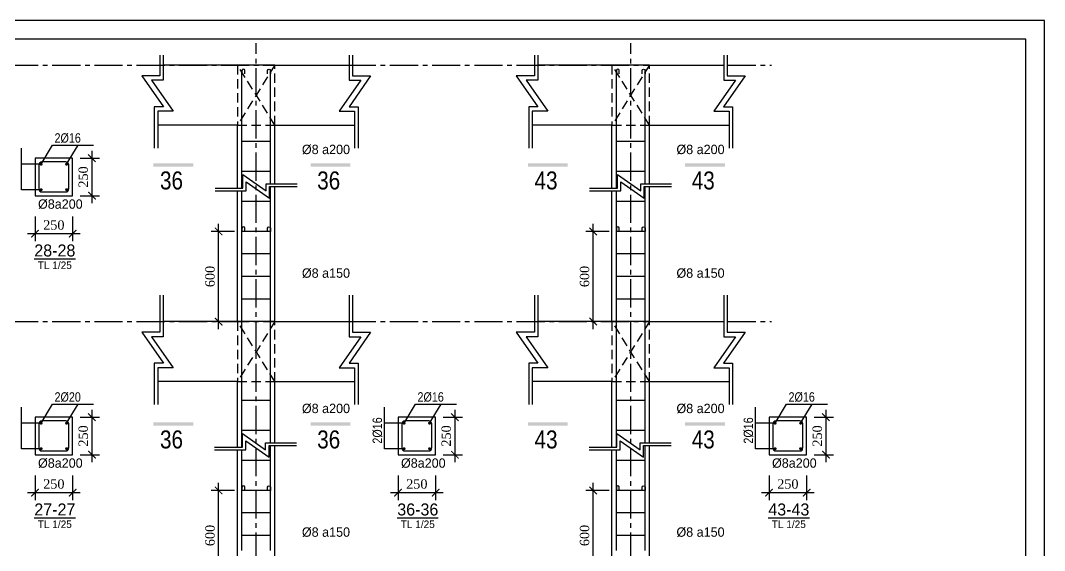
# Model space of a CAD drawing. Extents: x 394 to 12570, y -4198 to 1567.
# Drawn here: x 5001.2 to 5274.1, y -1386.7 to -1245.6 of the extents above; entities that cross this region are included whole.
import ezdxf

# ---------------------------------------------------------------- set-up
doc = ezdxf.new("R2010")
doc.units = 0
doc.header["$MEASUREMENT"] = 0
doc.linetypes.add('CENTER2', pattern=[1.125, 0.75, -0.125, 0.125, -0.125])
doc.linetypes.add('HIDDEN', pattern=[0.375, 0.25, -0.125])
doc.layers.get('0').update_dxf_attribs({"linetype": 'CONTINUOUS'})
doc.layers.get('DEFPOINTS').update_dxf_attribs({"linetype": 'CONTINUOUS'})
for name, color, linetype in [('cot', 8, 'CONTINUOUS'), ('DAI', 3, 'CONTINUOUS'), ('DUT', 9, 'CENTER2'), ('TEXT', 7, 'CONTINUOUS'), ('THEP', 6, 'CONTINUOUS'), ('TUONG', 7, 'CONTINUOUS')]:
    doc.layers.add(name, color=color, linetype=linetype)
doc.styles.add('DIM-NEW', font='')
doc.styles.add('style1', font='')
doc.styles.add('T1', font='romans.shx')
doc.styles.add('T2', font='')
doc.styles.get('DIM-NEW').set_extended_font_data('VNI-Helve-Condense')
doc.styles.get('style1').set_extended_font_data('VNI-Goudy')
doc.styles.get('T2').set_extended_font_data('VNI-Times')
doc.dimstyles.new('TL25', dxfattribs={"dimtxt": 2.5, "dimasz": 2, "dimexe": 2, "dimexo": 2, "dimgap": 1, "dimtad": 1, "dimdec": 0, "dimlfac": 25, "dimzin": 0, "dimdsep": 46, "dimtxsty": 'T2', "dimblk": 'ARCHTICK', "dimcen": 2.5, "dimdle": 2, "dimclrd": 1, "dimclre": 1, "dimclrt": 2, "dimadec": 0, "dimazin": 0, "dimtfac": 1, "dimtdec": 0, "dimtix": 1, "dimtofl": 0, "dimtmove": 0, "dimatfit": 0, "dimldrblk": 'ARCHTICK', "dimfxl": 1, "dimtolj": 1, "dimtzin": 0, "dimlwd": -1, "dimlwe": -1, "dimarcsym": 0})

# ---------------------------------------------------------------- blocks, each defined once
blk = doc.blocks.new('_ARCHTICK')
at = {"color": 0, "linetype": 'ByBlock', "const_width": 0.15}
blk.add_lwpolyline([(-0.5, -0.5), (0.5, 0.5)], dxfattribs=at)
blk = doc.blocks.new('*D239')
at = {"layer": 'cot', "color": 1, "transparency": 16777216}
for p, q in [((5200.74, -1366.74), (5200.74, -1373.33)), ((5210.74, -1366.74), (5210.74, -1373.33)), ((5212.74, -1371.33), (5198.74, -1371.33))]:
    blk.add_line(p, q, dxfattribs=at)
at = {"layer": 'DEFPOINTS', "color": 0, "transparency": 16777216}
for p in [(5200.74, -1364.74), (5210.74, -1364.74), (5200.74, -1371.33)]:
    blk.add_point(p, dxfattribs=at)
at = {"layer": 'cot', "color": 1, "transparency": 16777216, "xscale": 2, "yscale": 2, "zscale": 2, "rotation": 180}
blk.add_blockref('_ARCHTICK', (5200.74, -1371.33), dxfattribs=at)
at = {"layer": 'cot', "color": 1, "transparency": 16777216, "xscale": 2, "yscale": 2, "zscale": 2}
blk.add_blockref('_ARCHTICK', (5210.74, -1371.33), dxfattribs=at)
at = {"layer": 'cot', "color": 2, "lineweight": -2, "transparency": 16777216, "insert": (5205.74, -1369.03), "char_height": 2.5, "attachment_point": 5, "style": 'T2'}
blk.add_mtext('\\A1;250', dxfattribs=at)
blk = doc.blocks.new('*D238')
at = {"layer": 'cot', "color": 1, "transparency": 16777216}
for p, q in [((5215.89, -1349.22), (5215.89, -1363.22)), ((5212.74, -1351.22), (5217.89, -1351.22)), ((5212.74, -1361.22), (5217.89, -1361.22))]:
    blk.add_line(p, q, dxfattribs=at)
at = {"layer": 'DEFPOINTS', "color": 0, "transparency": 16777216}
for p in [(5210.74, -1351.22), (5210.74, -1361.22), (5215.89, -1361.22)]:
    blk.add_point(p, dxfattribs=at)
at = {"layer": 'cot', "color": 1, "transparency": 16777216, "xscale": 2, "yscale": 2, "zscale": 2}
for p, rotation in [((5215.89, -1351.22), 90), ((5215.89, -1361.22), 270)]:
    blk.add_blockref('_ARCHTICK', p, dxfattribs=dict(at, rotation=rotation))
at = {"layer": 'cot', "color": 2, "lineweight": -2, "transparency": 16777216, "insert": (5213.59, -1356.22), "char_height": 2.5, "attachment_point": 5, "rotation": 90, "style": 'T2'}
blk.add_mtext('\\A1;250', dxfattribs=at)
blk = doc.blocks.new('*D225')
at = {"layer": 'cot', "color": 1, "transparency": 16777216}
for p, q in [((5117, -1349.22), (5117, -1363.22)), ((5113.85, -1351.22), (5119, -1351.22)), ((5113.85, -1361.22), (5119, -1361.22))]:
    blk.add_line(p, q, dxfattribs=at)
at = {"layer": 'DEFPOINTS', "color": 0, "transparency": 16777216}
for p in [(5111.85, -1351.22), (5111.85, -1361.22), (5117, -1361.22)]:
    blk.add_point(p, dxfattribs=at)
at = {"layer": 'cot', "color": 1, "transparency": 16777216, "xscale": 2, "yscale": 2, "zscale": 2}
for p, rotation in [((5117, -1351.22), 90), ((5117, -1361.22), 270)]:
    blk.add_blockref('_ARCHTICK', p, dxfattribs=dict(at, rotation=rotation))
at = {"layer": 'cot', "color": 2, "lineweight": -2, "transparency": 16777216, "insert": (5114.7, -1356.22), "char_height": 2.5, "attachment_point": 5, "rotation": 90, "style": 'T2'}
blk.add_mtext('\\A1;250', dxfattribs=at)
blk = doc.blocks.new('*D224')
at = {"layer": 'cot', "color": 1, "transparency": 16777216}
for p, q in [((5101.85, -1366.74), (5101.85, -1373.33)), ((5111.85, -1366.74), (5111.85, -1373.33)), ((5113.85, -1371.33), (5099.85, -1371.33))]:
    blk.add_line(p, q, dxfattribs=at)
at = {"layer": 'DEFPOINTS', "color": 0, "transparency": 16777216}
for p in [(5101.85, -1364.74), (5111.85, -1364.74), (5101.85, -1371.33)]:
    blk.add_point(p, dxfattribs=at)
at = {"layer": 'cot', "color": 1, "transparency": 16777216, "xscale": 2, "yscale": 2, "zscale": 2, "rotation": 180}
blk.add_blockref('_ARCHTICK', (5101.85, -1371.33), dxfattribs=at)
at = {"layer": 'cot', "color": 1, "transparency": 16777216, "xscale": 2, "yscale": 2, "zscale": 2}
blk.add_blockref('_ARCHTICK', (5111.85, -1371.33), dxfattribs=at)
at = {"layer": 'cot', "color": 2, "lineweight": -2, "transparency": 16777216, "insert": (5106.85, -1369.03), "char_height": 2.5, "attachment_point": 5, "style": 'T2'}
blk.add_mtext('\\A1;250', dxfattribs=at)
blk = doc.blocks.new('*D209')
at = {"layer": 'cot', "color": 1, "transparency": 16777216}
for p, q in [((5017.11, -1282.23), (5022.26, -1282.23)), ((5020.26, -1280.23), (5020.26, -1294.23)), ((5017.11, -1292.23), (5022.26, -1292.23))]:
    blk.add_line(p, q, dxfattribs=at)
at = {"layer": 'DEFPOINTS', "color": 0, "transparency": 16777216}
for p in [(5015.11, -1282.23), (5015.11, -1292.23), (5020.26, -1292.23)]:
    blk.add_point(p, dxfattribs=at)
at = {"layer": 'cot', "color": 1, "transparency": 16777216, "xscale": 2, "yscale": 2, "zscale": 2}
for p, rotation in [((5020.26, -1282.23), 90), ((5020.26, -1292.23), 270)]:
    blk.add_blockref('_ARCHTICK', p, dxfattribs=dict(at, rotation=rotation))
at = {"layer": 'cot', "color": 2, "lineweight": -2, "transparency": 16777216, "insert": (5017.96, -1287.23), "char_height": 2.5, "attachment_point": 5, "rotation": 90, "style": 'T2'}
blk.add_mtext('\\A1;250', dxfattribs=at)
blk = doc.blocks.new('*D208')
at = {"layer": 'cot', "color": 1, "transparency": 16777216}
for p, q in [((5005.11, -1297.75), (5005.11, -1304.34)), ((5015.11, -1297.75), (5015.11, -1304.34)), ((5017.11, -1302.34), (5003.11, -1302.34))]:
    blk.add_line(p, q, dxfattribs=at)
at = {"layer": 'DEFPOINTS', "color": 0, "transparency": 16777216}
for p in [(5005.11, -1295.75), (5015.11, -1295.75), (5005.11, -1302.34)]:
    blk.add_point(p, dxfattribs=at)
at = {"layer": 'cot', "color": 1, "transparency": 16777216, "xscale": 2, "yscale": 2, "zscale": 2, "rotation": 180}
blk.add_blockref('_ARCHTICK', (5005.11, -1302.34), dxfattribs=at)
at = {"layer": 'cot', "color": 1, "transparency": 16777216, "xscale": 2, "yscale": 2, "zscale": 2}
blk.add_blockref('_ARCHTICK', (5015.11, -1302.34), dxfattribs=at)
at = {"layer": 'cot', "color": 2, "lineweight": -2, "transparency": 16777216, "insert": (5010.11, -1300.04), "char_height": 2.5, "attachment_point": 5, "style": 'T2'}
blk.add_mtext('\\A1;250', dxfattribs=at)
blk = doc.blocks.new('*D207')
at = {"layer": 'cot', "color": 1, "transparency": 16777216}
for p, q in [((5005.11, -1366.74), (5005.11, -1373.33)), ((5015.11, -1366.74), (5015.11, -1373.33)), ((5017.11, -1371.33), (5003.11, -1371.33))]:
    blk.add_line(p, q, dxfattribs=at)
at = {"layer": 'DEFPOINTS', "color": 0, "transparency": 16777216}
for p in [(5005.11, -1364.74), (5015.11, -1364.74), (5005.11, -1371.33)]:
    blk.add_point(p, dxfattribs=at)
at = {"layer": 'cot', "color": 1, "transparency": 16777216, "xscale": 2, "yscale": 2, "zscale": 2, "rotation": 180}
blk.add_blockref('_ARCHTICK', (5005.11, -1371.33), dxfattribs=at)
at = {"layer": 'cot', "color": 1, "transparency": 16777216, "xscale": 2, "yscale": 2, "zscale": 2}
blk.add_blockref('_ARCHTICK', (5015.11, -1371.33), dxfattribs=at)
at = {"layer": 'cot', "color": 2, "lineweight": -2, "transparency": 16777216, "insert": (5010.11, -1369.03), "char_height": 2.5, "attachment_point": 5, "style": 'T2'}
blk.add_mtext('\\A1;250', dxfattribs=at)
blk = doc.blocks.new('*D206')
at = {"layer": 'cot', "color": 1, "transparency": 16777216}
for p, q in [((5020.26, -1349.22), (5020.26, -1363.22)), ((5017.11, -1351.22), (5022.26, -1351.22)), ((5017.11, -1361.22), (5022.26, -1361.22))]:
    blk.add_line(p, q, dxfattribs=at)
at = {"layer": 'DEFPOINTS', "color": 0, "transparency": 16777216}
for p in [(5015.11, -1351.22), (5015.11, -1361.22), (5020.26, -1361.22)]:
    blk.add_point(p, dxfattribs=at)
at = {"layer": 'cot', "color": 1, "transparency": 16777216, "xscale": 2, "yscale": 2, "zscale": 2}
for p, rotation in [((5020.26, -1351.22), 90), ((5020.26, -1361.22), 270)]:
    blk.add_blockref('_ARCHTICK', p, dxfattribs=dict(at, rotation=rotation))
at = {"layer": 'cot', "color": 2, "lineweight": -2, "transparency": 16777216, "insert": (5017.96, -1356.22), "char_height": 2.5, "attachment_point": 5, "rotation": 90, "style": 'T2'}
blk.add_mtext('\\A1;250', dxfattribs=at)
blk = doc.blocks.new('*D123')
at = {"layer": 'DEFPOINTS', "color": 0, "transparency": 16777216}
for p in [(5054.03, -1301.75), (5060.24, -1301.75), (5059.04, -1325.75)]:
    blk.add_point(p, dxfattribs=at)
at = {"layer": 'TUONG', "color": 1, "transparency": 16777216}
for p, q in [((5058.24, -1301.75), (5052.03, -1301.75)), ((5054.03, -1327.75), (5054.03, -1299.75)), ((5057.04, -1325.75), (5052.03, -1325.75))]:
    blk.add_line(p, q, dxfattribs=at)
at = {"layer": 'TUONG', "color": 1, "transparency": 16777216, "xscale": 2, "yscale": 2, "zscale": 2}
for p, rotation in [((5054.03, -1301.75), 90), ((5054.03, -1325.75), 270)]:
    blk.add_blockref('_ARCHTICK', p, dxfattribs=dict(at, rotation=rotation))
at = {"layer": 'TUONG', "color": 2, "transparency": 16777216, "insert": (5051.73, -1313.75), "char_height": 2.5, "attachment_point": 5, "rotation": 90, "style": 'T2'}
blk.add_mtext('\\A1;600', dxfattribs=at)
blk = doc.blocks.new('*D122')
at = {"layer": 'DEFPOINTS', "color": 0, "transparency": 16777216}
for p in [(5054.03, -1370.74), (5060.24, -1370.74), (5059.04, -1394.74)]:
    blk.add_point(p, dxfattribs=at)
at = {"layer": 'TUONG', "color": 1, "transparency": 16777216}
for p, q in [((5054.03, -1396.74), (5054.03, -1368.74)), ((5058.24, -1370.74), (5052.03, -1370.74)), ((5057.04, -1394.74), (5052.03, -1394.74))]:
    blk.add_line(p, q, dxfattribs=at)
at = {"layer": 'TUONG', "color": 1, "transparency": 16777216, "xscale": 2, "yscale": 2, "zscale": 2}
for p, rotation in [((5054.03, -1370.74), 90), ((5054.03, -1394.74), 270)]:
    blk.add_blockref('_ARCHTICK', p, dxfattribs=dict(at, rotation=rotation))
at = {"layer": 'TUONG', "color": 2, "transparency": 16777216, "insert": (5051.73, -1382.74), "char_height": 2.5, "attachment_point": 5, "rotation": 90, "style": 'T2'}
blk.add_mtext('\\A1;600', dxfattribs=at)
blk = doc.blocks.new('*D105')
at = {"layer": 'DEFPOINTS', "color": 0, "transparency": 16777216}
for p in [(5153.86, -1370.74), (5160.07, -1370.74), (5158.87, -1394.74)]:
    blk.add_point(p, dxfattribs=at)
at = {"layer": 'TUONG', "color": 1, "transparency": 16777216}
for p, q in [((5153.86, -1396.74), (5153.86, -1368.74)), ((5158.07, -1370.74), (5151.86, -1370.74)), ((5156.87, -1394.74), (5151.86, -1394.74))]:
    blk.add_line(p, q, dxfattribs=at)
at = {"layer": 'TUONG', "color": 1, "transparency": 16777216, "xscale": 2, "yscale": 2, "zscale": 2}
for p, rotation in [((5153.86, -1370.74), 90), ((5153.86, -1394.74), 270)]:
    blk.add_blockref('_ARCHTICK', p, dxfattribs=dict(at, rotation=rotation))
at = {"layer": 'TUONG', "color": 2, "transparency": 16777216, "insert": (5151.56, -1382.74), "char_height": 2.5, "attachment_point": 5, "rotation": 90, "style": 'T2'}
blk.add_mtext('\\A1;600', dxfattribs=at)
blk = doc.blocks.new('*D104')
at = {"layer": 'DEFPOINTS', "color": 0, "transparency": 16777216}
for p in [(5153.86, -1301.75), (5160.07, -1301.75), (5158.87, -1325.75)]:
    blk.add_point(p, dxfattribs=at)
at = {"layer": 'TUONG', "color": 1, "transparency": 16777216}
for p, q in [((5158.07, -1301.75), (5151.86, -1301.75)), ((5153.86, -1327.75), (5153.86, -1299.75)), ((5156.87, -1325.75), (5151.86, -1325.75))]:
    blk.add_line(p, q, dxfattribs=at)
at = {"layer": 'TUONG', "color": 1, "transparency": 16777216, "xscale": 2, "yscale": 2, "zscale": 2}
for p, rotation in [((5153.86, -1301.75), 90), ((5153.86, -1325.75), 270)]:
    blk.add_blockref('_ARCHTICK', p, dxfattribs=dict(at, rotation=rotation))
at = {"layer": 'TUONG', "color": 2, "transparency": 16777216, "insert": (5151.56, -1313.75), "char_height": 2.5, "attachment_point": 5, "rotation": 90, "style": 'T2'}
blk.add_mtext('\\A1;600', dxfattribs=at)

msp = doc.modelspace()

# ---------------------------------------------------------------- linework, layer by layer
at = {"layer": 'cot', "lineweight": -2, "ltscale": 10}
for p, q in [((5001.51, -1290.627), (5001.51, -1279.593)), ((5006.713, -1283.827), (5009.757, -1278.781)), ((5009.757, -1278.781), (5020.682, -1278.781)), ((5013.513, -1283.827), (5016.557, -1278.781)), ((5006.913, -1283.827), (5001.51, -1283.827)), ((5006.913, -1290.627), (5001.51, -1290.627)), ((5006.713, -1352.818), (5009.757, -1347.771)), ((5009.757, -1347.771), (5020.682, -1347.771)), ((5013.513, -1352.818), (5016.557, -1347.771)), ((5103.453, -1352.818), (5106.497, -1347.771)), ((5106.497, -1347.771), (5117.422, -1347.771)), ((5110.253, -1352.818), (5113.297, -1347.771)), ((5202.341, -1352.818), (5205.385, -1347.771)), ((5205.385, -1347.771), (5216.31, -1347.771)), ((5209.141, -1352.818), (5212.185, -1347.771)), ((5001.51, -1359.618), (5001.51, -1348.584)), ((5098.25, -1359.618), (5098.25, -1348.584)), ((5197.138, -1359.618), (5197.138, -1348.584)), ((5006.913, -1352.818), (5001.51, -1352.818)), ((5103.653, -1352.818), (5098.25, -1352.818)), ((5202.541, -1352.818), (5197.138, -1352.818)), ((5006.913, -1359.618), (5001.51, -1359.618)), ((5103.653, -1359.618), (5098.25, -1359.618)), ((5202.541, -1359.618), (5197.138, -1359.618))]:
    msp.add_line(p, q, dxfattribs=at)
at = {"layer": 'DAI'}
for p, q in [((5067.838, -1277.746), (5060.238, -1277.746)), ((5167.665, -1277.746), (5160.065, -1277.746)), ((5067.838, -1285.746), (5060.238, -1285.746)), ((5167.665, -1285.746), (5160.065, -1285.746)), ((5067.838, -1293.746), (5060.238, -1293.746)), ((5167.665, -1293.746), (5160.065, -1293.746)), ((5067.838, -1301.746), (5060.238, -1301.746)), ((5167.665, -1301.746), (5160.065, -1301.746)), ((5067.838, -1307.746), (5060.238, -1307.746)), ((5167.665, -1307.746), (5160.065, -1307.746)), ((5067.838, -1313.746), (5060.238, -1313.746)), ((5167.665, -1313.746), (5160.065, -1313.746)), ((5067.838, -1319.746), (5060.238, -1319.746)), ((5167.665, -1319.746), (5160.065, -1319.746)), ((5067.838, -1325.746), (5060.238, -1325.746)), ((5167.665, -1325.746), (5160.065, -1325.746)), ((5067.838, -1346.737), (5060.238, -1346.737)), ((5167.665, -1346.737), (5160.065, -1346.737)), ((5067.838, -1354.737), (5060.238, -1354.737)), ((5167.665, -1354.737), (5160.065, -1354.737)), ((5067.838, -1362.737), (5060.238, -1362.737)), ((5167.665, -1362.737), (5160.065, -1362.737)), ((5067.838, -1370.737), (5060.238, -1370.737)), ((5167.665, -1370.737), (5160.065, -1370.737)), ((5067.838, -1376.737), (5060.238, -1376.737)), ((5167.665, -1376.737), (5160.065, -1376.737)), ((5067.838, -1382.737), (5060.238, -1382.737)), ((5167.665, -1382.737), (5160.065, -1382.737))]:
    msp.add_line(p, q, dxfattribs=at)
for points in [[(5013.313, -1291.227, 0.4142136), (5014.113, -1290.427), (5014.113, -1284.027, 0.4142136), (5013.313, -1283.227), (5006.913, -1283.227, 0.4142136), (5006.113, -1284.027), (5006.113, -1290.427, 0.4142136), (5006.913, -1291.227)], [(5013.313, -1360.218, 0.4142136), (5014.113, -1359.418), (5014.113, -1353.018, 0.4142136), (5013.313, -1352.218), (5006.913, -1352.218, 0.4142136), (5006.113, -1353.018), (5006.113, -1359.418, 0.4142136), (5006.913, -1360.218)], [(5110.053, -1360.218, 0.4142136), (5110.853, -1359.418), (5110.853, -1353.018, 0.4142136), (5110.053, -1352.218), (5103.653, -1352.218, 0.4142136), (5102.853, -1353.018), (5102.853, -1359.418, 0.4142136), (5103.653, -1360.218)], [(5208.941, -1360.218, 0.4142136), (5209.741, -1359.418), (5209.741, -1353.018, 0.4142136), (5208.941, -1352.218), (5202.541, -1352.218, 0.4142136), (5201.741, -1353.018), (5201.741, -1359.418, 0.4142136), (5202.541, -1360.218)]]:
    msp.add_lwpolyline(points, format="xyb", close=True, dxfattribs=at)
at = {"layer": 'DUT', "linetype": 'CENTER2', "ltscale": 10}
for p, q in [((5064.038, -2008.223), (5064.038, -1251.602)), ((5163.865, -2008.223), (5163.865, -1251.602)), ((4717.178, -1257.416), (5201.385, -1257.416)), ((4717.178, -1325.746), (5201.385, -1325.746))]:
    msp.add_line(p, q, dxfattribs=at)
at = {"layer": 'DUT', "linetype": 'HIDDEN', "ltscale": 10}
for p, q in [((5069.038, -1273.416), (5059.038, -1257.416)), ((5069.038, -1257.416), (5059.038, -1273.416)), ((5168.865, -1257.416), (5158.865, -1273.416)), ((5168.865, -1273.416), (5158.865, -1257.416)), ((5069.038, -1341.746), (5059.038, -1325.746)), ((5069.038, -1325.746), (5059.038, -1341.746)), ((5168.865, -1325.746), (5158.865, -1341.746)), ((5168.865, -1341.746), (5158.865, -1325.746))]:
    msp.add_line(p, q, dxfattribs=at)
for points in [[(5059.038, -1273.416), (5069.038, -1273.416), (5069.038, -1257.416), (5059.038, -1257.416)], [(5158.865, -1273.416), (5168.865, -1273.416), (5168.865, -1257.416), (5158.865, -1257.416)], [(5059.038, -1341.746), (5069.038, -1341.746), (5069.038, -1325.746), (5059.038, -1325.746)], [(5158.865, -1341.746), (5168.865, -1341.746), (5168.865, -1325.746), (5158.865, -1325.746)]]:
    msp.add_lwpolyline(points, close=True, dxfattribs=at)
at = {"layer": 'TEXT', "ltscale": 10}
for points in [[(5047.267, -1284.452), (5047.267, -1283.612), (5036.623, -1284.452), (5036.623, -1283.612)], [(5089.166, -1284.452), (5089.166, -1283.612), (5078.522, -1284.452), (5078.522, -1283.612)], [(5147.094, -1284.452), (5147.094, -1283.612), (5136.45, -1284.452), (5136.45, -1283.612)], [(5188.993, -1284.452), (5188.993, -1283.612), (5178.349, -1284.452), (5178.349, -1283.612)], [(5047.267, -1353.443), (5047.267, -1352.603), (5036.623, -1353.443), (5036.623, -1352.603)], [(5089.166, -1353.443), (5089.166, -1352.603), (5078.522, -1353.443), (5078.522, -1352.603)], [(5147.094, -1353.443), (5147.094, -1352.603), (5136.45, -1353.443), (5136.45, -1352.603)], [(5188.993, -1353.443), (5188.993, -1352.603), (5178.349, -1353.443), (5178.349, -1352.603)]]:
    msp.add_trace(points, dxfattribs=at)
at = {"layer": 'THEP', "ltscale": 10}
msp.add_lwpolyline([(5269.142, -2081.552), (5269.142, -1250.552), (4685.142, -1250.552), (4685.142, -2081.552)], close=True, dxfattribs=at)
for points in [[(5060.988, -1259.757), (5060.988, -1258.855, 1), (5060.238, -1258.855), (5060.238, -1259.749)], [(5067.088, -1259.757), (5067.088, -1258.855, -1), (5067.838, -1258.855), (5067.838, -1259.749)], [(5160.815, -1259.757), (5160.815, -1258.855, 1), (5160.065, -1258.855), (5160.065, -1259.749)], [(5166.915, -1259.757), (5166.915, -1258.855, -1), (5167.665, -1258.855), (5167.665, -1259.749)], [(5060.988, -1301.755), (5060.988, -1300.853, 1), (5060.238, -1300.853), (5060.238, -1301.746)], [(5067.088, -1301.755), (5067.088, -1300.853, -1), (5067.838, -1300.853), (5067.838, -1301.746)], [(5160.815, -1301.755), (5160.815, -1300.853, 1), (5160.065, -1300.853), (5160.065, -1301.746)], [(5166.915, -1301.755), (5166.915, -1300.853, -1), (5167.665, -1300.853), (5167.665, -1301.746)], [(5060.988, -1370.745), (5060.988, -1369.843, 1), (5060.238, -1369.843), (5060.238, -1370.737)], [(5067.088, -1370.745), (5067.088, -1369.843, -1), (5067.838, -1369.843), (5067.838, -1370.737)], [(5160.815, -1370.745), (5160.815, -1369.843, 1), (5160.065, -1369.843), (5160.065, -1370.737)], [(5166.915, -1370.745), (5166.915, -1369.843, -1), (5167.665, -1369.843), (5167.665, -1370.737)]]:
    msp.add_lwpolyline(points, format="xyb", dxfattribs=at)
for points in [[(5060.238, -1290.206), (5060.238, -1258.855)], [(5067.838, -1289.102), (5067.838, -1258.855)], [(5160.065, -1290.206), (5160.065, -1258.855)], [(5167.665, -1289.102), (5167.665, -1258.855)], [(5060.238, -1359.197), (5060.238, -1290.894)], [(5067.838, -1358.092), (5067.838, -1289.79)], [(5160.065, -1359.197), (5160.065, -1290.894)], [(5167.665, -1358.092), (5167.665, -1289.79)], [(5067.838, -1386.737), (5067.838, -1358.78)], [(5167.665, -1386.737), (5167.665, -1358.78)], [(5060.238, -1386.737), (5060.238, -1359.885)], [(5160.065, -1386.737), (5160.065, -1359.885)]]:
    msp.add_lwpolyline(points, dxfattribs=at)
at = {"layer": 'THEP', "const_width": 0.4}
for points in [[(5006.713, -1283.627, -1), (5006.713, -1284.027, -1)], [(5013.513, -1283.627, 1), (5013.513, -1284.027, 1)], [(5006.713, -1290.827, 1), (5006.713, -1290.427, 1)], [(5013.513, -1290.827, -1), (5013.513, -1290.427, -1)], [(5006.713, -1352.618, -1), (5006.713, -1353.018, -1)], [(5013.513, -1352.618, 1), (5013.513, -1353.018, 1)], [(5103.453, -1352.618, -1), (5103.453, -1353.018, -1)], [(5110.253, -1352.618, 1), (5110.253, -1353.018, 1)], [(5202.341, -1352.618, -1), (5202.341, -1353.018, -1)], [(5209.141, -1352.618, 1), (5209.141, -1353.018, 1)], [(5006.713, -1359.818, 1), (5006.713, -1359.418, 1)], [(5013.513, -1359.818, -1), (5013.513, -1359.418, -1)], [(5103.453, -1359.818, 1), (5103.453, -1359.418, 1)], [(5110.253, -1359.818, -1), (5110.253, -1359.418, -1)], [(5202.341, -1359.818, 1), (5202.341, -1359.418, 1)], [(5209.141, -1359.818, -1), (5209.141, -1359.418, -1)]]:
    msp.add_lwpolyline(points, format="xyb", close=True, dxfattribs=at)
at = {"layer": 'TUONG'}
for p, q in [((5059.038, -1257.416), (5039.272, -1257.416)), ((5069.038, -1257.416), (5059.038, -1257.416)), ((5069.038, -1257.416), (5088.804, -1257.416)), ((5158.865, -1257.416), (5139.099, -1257.416)), ((5168.865, -1257.416), (5158.865, -1257.416)), ((5168.865, -1257.416), (5188.631, -1257.416)), ((5059.038, -1273.416), (5037.799, -1273.416)), ((5059.038, -1290.206), (5059.038, -1273.416)), ((5069.038, -1289.102), (5069.038, -1273.416)), ((5069.038, -1273.416), (5090.277, -1273.416)), ((5158.865, -1273.416), (5137.626, -1273.416)), ((5158.865, -1290.206), (5158.865, -1273.416)), ((5168.865, -1289.102), (5168.865, -1273.416)), ((5168.865, -1273.416), (5190.104, -1273.416)), ((5059.038, -1325.746), (5059.038, -1290.894)), ((5069.038, -1325.746), (5069.038, -1289.79)), ((5158.865, -1325.746), (5158.865, -1290.894)), ((5168.865, -1325.746), (5168.865, -1289.79)), ((5059.038, -1325.746), (5039.272, -1325.746)), ((5069.038, -1325.746), (5088.804, -1325.746)), ((5158.865, -1325.746), (5139.099, -1325.746)), ((5168.865, -1325.746), (5188.631, -1325.746)), ((5059.038, -1341.746), (5037.799, -1341.746)), ((5059.038, -1359.197), (5059.038, -1341.746)), ((5069.038, -1358.092), (5069.038, -1341.746)), ((5069.038, -1341.746), (5090.277, -1341.746)), ((5158.865, -1341.746), (5137.626, -1341.746)), ((5158.865, -1359.197), (5158.865, -1341.746)), ((5168.865, -1358.092), (5168.865, -1341.746)), ((5168.865, -1341.746), (5190.104, -1341.746)), ((5069.038, -1394.737), (5069.038, -1358.78)), ((5168.865, -1394.737), (5168.865, -1358.78)), ((5059.038, -1394.737), (5059.038, -1359.885)), ((5158.865, -1394.737), (5158.865, -1359.885))]:
    msp.add_line(p, q, dxfattribs=at)
msp.add_lwpolyline([(5274.142, -2086.552), (5274.142, -1245.552), (4680.142, -1245.552), (4680.142, -2086.552)], close=True, dxfattribs=at)
for points in [[(5038.355, -1254.814), (5038.355, -1260.274), (5033.536, -1260.274), (5039.302, -1268.543), (5036.882, -1268.543), (5036.882, -1279.545)], [(5039.272, -1254.814), (5039.272, -1261.474), (5036.14, -1261.474), (5041.906, -1269.743), (5037.799, -1269.743), (5037.799, -1279.545)], [(5088.804, -1254.814), (5088.804, -1261.474), (5091.937, -1261.474), (5086.171, -1269.743), (5090.277, -1269.743), (5090.277, -1279.545)], [(5089.721, -1254.814), (5089.721, -1260.274), (5094.54, -1260.274), (5088.775, -1268.543), (5091.195, -1268.543), (5091.195, -1279.545)], [(5138.182, -1254.814), (5138.182, -1260.274), (5133.363, -1260.274), (5139.129, -1268.543), (5136.709, -1268.543), (5136.709, -1279.545)], [(5139.099, -1254.814), (5139.099, -1261.474), (5135.967, -1261.474), (5141.733, -1269.743), (5137.626, -1269.743), (5137.626, -1279.545)], [(5188.631, -1254.814), (5188.631, -1261.474), (5191.763, -1261.474), (5185.998, -1269.743), (5190.104, -1269.743), (5190.104, -1279.545)], [(5189.548, -1254.814), (5189.548, -1260.274), (5194.367, -1260.274), (5188.601, -1268.543), (5191.022, -1268.543), (5191.022, -1279.545)], [(5015.113, -1282.227), (5015.113, -1282.227), (5005.113, -1282.227), (5005.113, -1292.227), (5015.113, -1292.227), (5015.113, -1292.227)], [(5015.113, -1292.227), (5015.113, -1282.227)], [(5053.07, -1290.206), (5060.483, -1290.206), (5060.483, -1286.592), (5066.684, -1290.917), (5066.684, -1289.102), (5074.936, -1289.102)], [(5152.897, -1290.206), (5160.31, -1290.206), (5160.31, -1286.592), (5166.511, -1290.917), (5166.511, -1289.102), (5174.763, -1289.102)], [(5053.07, -1290.894), (5061.383, -1290.894), (5061.383, -1288.545), (5067.584, -1292.869), (5067.584, -1289.79), (5074.936, -1289.79)], [(5152.897, -1290.894), (5161.21, -1290.894), (5161.21, -1288.545), (5167.411, -1292.869), (5167.411, -1289.79), (5174.763, -1289.79)], [(5038.355, -1318.721), (5038.355, -1328.604), (5033.536, -1328.604), (5039.302, -1336.873), (5036.882, -1336.873), (5036.882, -1347.875)], [(5039.272, -1318.721), (5039.272, -1329.804), (5036.14, -1329.804), (5041.906, -1338.073), (5037.799, -1338.073), (5037.799, -1347.875)], [(5088.804, -1318.721), (5088.804, -1329.804), (5091.937, -1329.804), (5086.171, -1338.073), (5090.277, -1338.073), (5090.277, -1347.875)], [(5089.721, -1318.721), (5089.721, -1328.604), (5094.54, -1328.604), (5088.775, -1336.873), (5091.195, -1336.873), (5091.195, -1347.875)], [(5138.182, -1318.721), (5138.182, -1328.604), (5133.363, -1328.604), (5139.129, -1336.873), (5136.709, -1336.873), (5136.709, -1347.875)], [(5139.099, -1318.721), (5139.099, -1329.804), (5135.967, -1329.804), (5141.733, -1338.073), (5137.626, -1338.073), (5137.626, -1347.875)], [(5188.631, -1318.721), (5188.631, -1329.804), (5191.763, -1329.804), (5185.998, -1338.073), (5190.104, -1338.073), (5190.104, -1347.875)], [(5189.548, -1318.721), (5189.548, -1328.604), (5194.367, -1328.604), (5188.601, -1336.873), (5191.022, -1336.873), (5191.022, -1347.875)], [(5015.113, -1351.218), (5015.113, -1351.218), (5005.113, -1351.218), (5005.113, -1361.218), (5015.113, -1361.218), (5015.113, -1361.218)], [(5015.113, -1361.218), (5015.113, -1351.218)], [(5111.853, -1351.218), (5111.853, -1351.218), (5101.853, -1351.218), (5101.853, -1361.218), (5111.853, -1361.218), (5111.853, -1361.218)], [(5111.853, -1361.218), (5111.853, -1351.218)], [(5210.741, -1351.218), (5210.741, -1351.218), (5200.741, -1351.218), (5200.741, -1361.218), (5210.741, -1361.218), (5210.741, -1361.218)], [(5210.741, -1361.218), (5210.741, -1351.218)], [(5052.947, -1359.197), (5060.36, -1359.197), (5060.36, -1355.583), (5066.561, -1359.907), (5066.561, -1358.092), (5074.813, -1358.092)], [(5152.774, -1359.197), (5160.187, -1359.197), (5160.187, -1355.583), (5166.388, -1359.907), (5166.388, -1358.092), (5174.64, -1358.092)], [(5052.947, -1359.885), (5061.26, -1359.885), (5061.26, -1357.536), (5067.461, -1361.86), (5067.461, -1358.78), (5074.813, -1358.78)], [(5152.774, -1359.885), (5161.087, -1359.885), (5161.087, -1357.536), (5167.288, -1361.86), (5167.288, -1358.78), (5174.64, -1358.78)]]:
    msp.add_lwpolyline(points, dxfattribs=at)

# ---------------------------------------------------------------- texts
at = {"layer": 'TEXT', "style": 'DIM-NEW'}
for s, p in [('2%%25416', (5010.29, -1278.097)), ('2%%25420', (5010.29, -1347.087)), ('2%%25416', (5107.03, -1347.087)), ('2%%25416', (5205.918, -1347.087))]:
    e = msp.add_text(s, height=2.5, dxfattribs=at)
    e.set_placement(p)
    e.dxf.unprotected_set("ltscale", 0)
at = {"layer": 'TEXT', "ltscale": 10}
for s, height, style, p in [('%%2548 a200', 2.5, 'style1', (5076.221, -1281.147)), ('%%2548 a200', 2.5, 'style1', (5176.048, -1281.147)), ('36', 4.8, 'DIM-NEW', (5038.407, -1290.564)), ('36', 4.8, 'DIM-NEW', (5080.306, -1290.564)), ('43', 4.8, 'DIM-NEW', (5138.234, -1290.564)), ('43', 4.8, 'DIM-NEW', (5180.133, -1290.564)), ('%%2548a200', 2.5, 'style1', (5005.89, -1295.699)), ('%%2548 a150', 2.5, 'style1', (5076.221, -1314.085)), ('%%2548 a150', 2.5, 'style1', (5176.048, -1314.085)), ('%%2548 a200', 2.5, 'style1', (5076.221, -1350.137)), ('%%2548 a200', 2.5, 'style1', (5176.048, -1350.137)), ('36', 4.8, 'DIM-NEW', (5038.407, -1359.554)), ('36', 4.8, 'DIM-NEW', (5080.306, -1359.554)), ('43', 4.8, 'DIM-NEW', (5138.234, -1359.554)), ('43', 4.8, 'DIM-NEW', (5180.133, -1359.554)), ('%%2548a200', 2.5, 'style1', (5005.89, -1364.69)), ('%%2548a200', 2.5, 'style1', (5102.63, -1364.69)), ('%%2548a200', 2.5, 'style1', (5201.518, -1364.69)), ('%%2548 a150', 2.5, 'style1', (5076.221, -1383.076)), ('%%2548 a150', 2.5, 'style1', (5176.048, -1383.076))]:
    msp.add_text(s, height=height, dxfattribs=dict(at, style=style)).set_placement(p)
at = {"layer": 'TEXT', "style": 'DIM-NEW'}
for p in [(5097.566, -1358.268), (5196.454, -1358.268)]:
    e = msp.add_text('2%%25416', height=2.5, rotation=90, dxfattribs=at)
    e.set_placement(p)
    e.dxf.unprotected_set("ltscale", 0)
at = {"layer": 'TEXT', "char_height": 3.2, "width": 14.69333, "attachment_point": 5, "line_spacing_factor": 0.85, "style": 'T1'}
for s, insert in [('{\\fVNI-Aptima|b0|i0|c0|p2;\\L28-28\\P\\H0.625x;\\lTL 1/25}', (5010.368, -1308.497)), ('{\\fVNI-Aptima|b0|i0|c0|p2;\\L27-27\\P\\H0.625x;\\lTL 1/25}', (5010.368, -1377.488)), ('{\\fVNI-Aptima|b0|i0|c0|p2;\\L36-36\\P\\H0.625x;\\lTL 1/25}', (5107.107, -1377.488)), ('{\\fVNI-Aptima|b0|i0|c0|p2;\\L43-43\\P\\H0.625x;\\lTL 1/25}', (5205.995, -1377.488))]:
    msp.add_mtext(s, dxfattribs=dict(at, insert=insert))

# ---------------------------------------------------------------- dimensions: what is measured, and where the dimension line sits
at = {"layer": 'cot', "lineweight": -2, "ltscale": 10}
for base, p1, p2, picture, middle in [((5020.262, -1292.227), (5015.113, -1282.227), (5015.113, -1292.227), '*D209', (5017.962, -1287.227)), ((5020.262, -1361.218), (5015.113, -1351.218), (5015.113, -1361.218), '*D206', (5017.962, -1356.218)), ((5117.002, -1361.218), (5111.853, -1351.218), (5111.853, -1361.218), '*D225', (5114.701, -1356.218)), ((5215.89, -1361.218), (5210.741, -1351.218), (5210.741, -1361.218), '*D238', (5213.589, -1356.218))]:
    dim = msp.add_linear_dim(base=base, p1=p1, p2=p2, angle=90, dimstyle='TL25', dxfattribs=at)
    dim.commit()
    dim.dimension.update_dxf_attribs({"geometry": picture, "text_midpoint": middle})
for base, p1, p2, picture, middle in [((5005.113, -1302.337), (5015.113, -1295.75), (5005.113, -1295.75), '*D208', (5010.113, -1300.037)), ((5005.113, -1371.328), (5015.113, -1364.741), (5005.113, -1364.741), '*D207', (5010.113, -1369.028)), ((5101.853, -1371.328), (5111.853, -1364.741), (5101.853, -1364.741), '*D224', (5106.853, -1369.028)), ((5200.741, -1371.328), (5210.741, -1364.741), (5200.741, -1364.741), '*D239', (5205.741, -1369.028))]:
    dim = msp.add_linear_dim(base=base, p1=p1, p2=p2, dimstyle='TL25', dxfattribs=at)
    dim.commit()
    dim.dimension.update_dxf_attribs({"geometry": picture, "text_midpoint": middle})
at = {"layer": 'TUONG'}
for base, p1, p2, picture, middle in [((5054.029, -1301.746), (5059.038, -1325.746), (5060.238, -1301.746), '*D123', (5051.735, -1313.746)), ((5153.856, -1301.746), (5158.865, -1325.746), (5160.065, -1301.746), '*D104', (5151.562, -1313.746)), ((5054.029, -1370.737), (5059.038, -1394.737), (5060.238, -1370.737), '*D122', (5051.735, -1382.737)), ((5153.856, -1370.737), (5158.865, -1394.737), (5160.065, -1370.737), '*D105', (5151.562, -1382.737))]:
    dim = msp.add_linear_dim(base=base, p1=p1, p2=p2, angle=90, dimstyle='TL25', dxfattribs=at)
    dim.commit()
    dim.dimension.update_dxf_attribs({"geometry": picture, "text_midpoint": middle})

doc.saveas('drawing.dxf')
